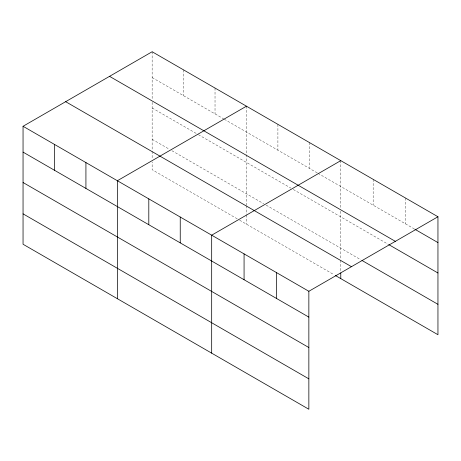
<?xml version="1.0" encoding="UTF-8"?>
<svg xmlns="http://www.w3.org/2000/svg" width="461" height="461" viewBox="0 0 461 461"><rect width="100%" height="100%" fill="white"/><g stroke="black" fill="none" stroke-linecap="round" stroke-linejoin="round"><path stroke-width="0.35" stroke-dasharray="2.31 1.73" d="M152.147 77.586L223.654 118.869M224.271 119.226L317.352 172.967M317.969 173.324L414.278 228.927M152.147 107.989L197.763 134.324M198.38 134.681L290.845 188.065M293.311 189.488L388.116 244.226M152.147 139.314L169.406 149.278M171.872 150.701L263.721 203.727M266.187 205.151L360.709 259.722M237.219 218.825L152.147 169.711L152.147 161.938M239.68 220.249L333.995 274.704M405.559 198.051L405.559 223.89M373.168 179.352L373.168 205.191M340.777 160.647L340.777 208.407M340.777 211.236L340.777 259.526M340.777 260.235L340.777 271.546M309.337 142.501L309.337 168.34M277.902 124.349L277.902 150.188M246.462 106.197L246.462 205.076M246.462 205.785L246.462 214.267M246.462 214.976L246.462 224.167M215.028 88.045L215.028 113.89M183.587 69.893L183.587 95.738M152.147 51.747L152.147 99.507M152.147 102.33L152.147 150.626M152.147 151.329L152.147 159.108"/><path stroke-width="0.69" d="M308.853 347.531L308.853 291.289L23.05 126.279L23.05 244.249L308.853 409.253L308.853 347.531L23.05 182.521M335.228 275.413L437.95 334.721L437.95 216.751L152.147 51.747L23.05 126.279M246.462 106.197L117.365 180.729L117.365 298.699M340.777 160.647L211.68 235.185L211.68 353.155M308.853 291.289L437.95 216.751M414.9 229.284L437.95 242.59M109.545 76.342L395.348 241.345M388.738 244.584L437.95 272.993M361.954 260.442L437.95 304.318M65.652 101.685L351.455 266.689M23.05 152.118L308.853 317.128M23.05 213.846L308.853 378.85M340.777 272.964L340.777 278.617M276.462 272.584L276.462 298.428M244.071 253.884L244.071 279.723M180.239 217.033L180.239 242.872M148.805 198.881L148.805 224.72M85.925 162.583L85.925 188.422M54.49 144.431L54.49 170.27"/></g></svg>
